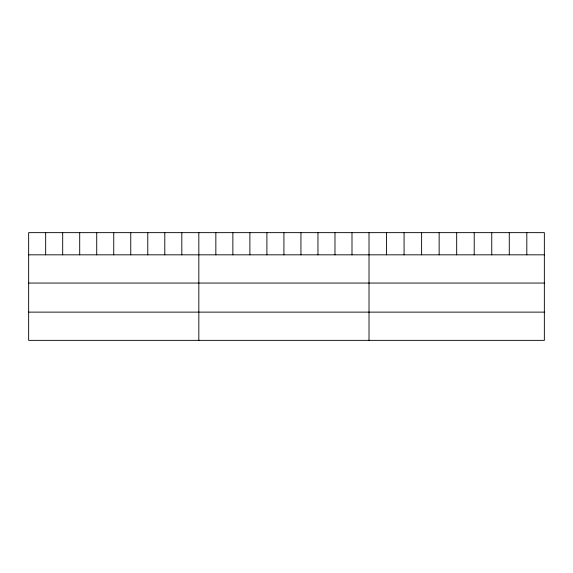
<?xml version="1.0" encoding="UTF-8"?>
<svg xmlns="http://www.w3.org/2000/svg" width="573" height="573" viewBox="0 0 573 573"><rect width="100%" height="100%" fill="white"/><g stroke="black" fill="none" stroke-linecap="round" stroke-linejoin="round"><path stroke-width="0.86" d="M544.35 254.827L544.35 340.355L28.65 340.355L28.65 232.645L544.35 232.645L544.35 254.827L28.65 254.827M28.65 283.055L544.35 283.055M28.65 312.127L544.35 312.127M526.816 232.645L526.816 254.827M509.282 232.645L509.282 254.827M491.749 232.645L491.749 254.827M474.215 232.645L474.215 254.827M456.681 232.645L456.681 254.827M439.147 232.645L439.147 254.827M421.613 232.645L421.613 254.827M404.08 232.645L404.08 254.827M386.546 232.645L386.546 254.827M369.012 232.645L369.012 340.355M351.994 232.645L351.994 254.827M334.976 232.645L334.976 254.827M317.958 232.645L317.958 254.827M300.94 232.645L300.94 254.827M283.921 232.645L283.921 254.827M266.903 232.645L266.903 254.827M249.885 232.645L249.885 254.827M232.867 232.645L232.867 254.827M215.849 232.645L215.849 254.827M198.831 232.645L198.831 340.355M181.813 232.645L181.813 254.827M164.795 232.645L164.795 254.827M147.777 232.645L147.777 254.827M130.759 232.645L130.759 254.827M113.741 232.645L113.741 254.827M96.722 232.645L96.722 254.827M79.704 232.645L79.704 254.827M62.686 232.645L62.686 254.827M45.668 232.645L45.668 254.827"/></g></svg>
